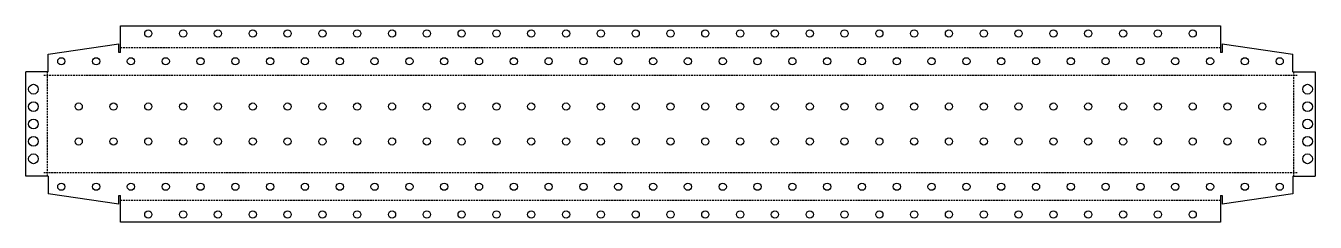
# Model space of a CAD drawing. Header units: millimetres. Extents: x -463 to 463, y -70 to 70.
import ezdxf

# ---------------------------------------------------------------- set-up
doc = ezdxf.new("R2010")
doc.units = ezdxf.units.MM
doc.linetypes.add('HIDDEN', pattern=[1.905, 1.27, -0.635])
doc.layers.add('BEND-DOWN', color=3, linetype='HIDDEN')

msp = doc.modelspace()

# ---------------------------------------------------------------- linework, layer by layer
for p, q in [((-395, 51.25), (-395, 70.5)), ((-395, 70.5), (395, 70.5)), ((395, 70.5), (395, 51.25)), ((-447.01, 50.21), (-396.25, 57.5)), ((-396.25, 51.25), (-396.25, 57.5)), ((396.25, 57.5), (396.25, 51.25)), ((396.25, 57.5), (447.01, 50.21)), ((-447, 37.5), (-447.01, 50.21)), ((-395, 51.25), (-396.25, 51.25)), ((396.25, 51.25), (395, 51.25)), ((447, 37.5), (447.01, 50.21)), ((-463, -37.5), (-463, 37.5)), ((-447, 37.5), (-463, 37.5)), ((447, 37.5), (463, 37.5)), ((463, 37.5), (463, -37.5)), ((-447, -37.5), (-463, -37.5)), ((-447, -37.5), (-447.01, -50.21)), ((447, -37.5), (463, -37.5)), ((447, -37.5), (447.01, -50.21)), ((-396.25, -57.5), (-447.01, -50.21)), ((-396.25, -51.25), (-395, -51.25)), ((-396.25, -57.5), (-396.25, -51.25)), ((-395, -70.5), (-395, -51.25)), ((395, -51.25), (396.25, -51.25)), ((395, -51.25), (395, -70.5)), ((447.01, -50.21), (396.25, -57.5)), ((396.25, -51.25), (396.25, -57.5)), ((395, -70.5), (-395, -70.5))]:
    msp.add_line(p, q)
for centre, radius in [((-375, 65), 2.6), ((-350, 65), 2.6), ((-325, 65), 2.6), ((-300, 65), 2.6), ((-275, 65), 2.6), ((-250, 65), 2.6), ((-225, 65), 2.6), ((-200, 65), 2.6), ((-175, 65), 2.6), ((-150, 65), 2.6), ((-125, 65), 2.6), ((-100, 65), 2.6), ((-75, 65), 2.6), ((-50, 65), 2.6), ((-25, 65), 2.6), ((0, 65), 2.6), ((25, 65), 2.6), ((50, 65), 2.6), ((75, 65), 2.6), ((100, 65), 2.6), ((125, 65), 2.6), ((150, 65), 2.6), ((175, 65), 2.6), ((200, 65), 2.6), ((225, 65), 2.6), ((250, 65), 2.6), ((275, 65), 2.6), ((300, 65), 2.6), ((325, 65), 2.6), ((350, 65), 2.6), ((375, 65), 2.6), ((-437.5, 45), 2.6), ((-412.5, 45), 2.6), ((-387.5, 45), 2.6), ((-362.5, 45), 2.6), ((-337.5, 45), 2.6), ((-312.5, 45), 2.6), ((-287.5, 45), 2.6), ((-262.5, 45), 2.6), ((-237.5, 45), 2.6), ((-212.5, 45), 2.6), ((-187.5, 45), 2.6), ((-162.5, 45), 2.6), ((-137.5, 45), 2.6), ((-112.5, 45), 2.6), ((-87.5, 45), 2.6), ((-62.5, 45), 2.6), ((-37.5, 45), 2.6), ((-12.5, 45), 2.6), ((12.5, 45), 2.6), ((37.5, 45), 2.6), ((62.5, 45), 2.6), ((87.5, 45), 2.6), ((112.5, 45), 2.6), ((137.5, 45), 2.6), ((162.5, 45), 2.6), ((187.5, 45), 2.6), ((212.5, 45), 2.6), ((237.5, 45), 2.6), ((262.5, 45), 2.6), ((287.5, 45), 2.6), ((312.5, 45), 2.6), ((337.5, 45), 2.6), ((362.5, 45), 2.6), ((387.5, 45), 2.6), ((412.5, 45), 2.6), ((437.5, 45), 2.6), ((-457.5, 25), 3.5), ((457.5, 25), 3.5), ((-457.5, 12.5), 3.5), ((-425, 12.5), 2.6), ((-400, 12.5), 2.6), ((-375, 12.5), 2.6), ((-350, 12.5), 2.6), ((-325, 12.5), 2.6), ((-300, 12.5), 2.6), ((-275, 12.5), 2.6), ((-250, 12.5), 2.6), ((-225, 12.5), 2.6), ((-200, 12.5), 2.6), ((-175, 12.5), 2.6), ((-150, 12.5), 2.6), ((-125, 12.5), 2.6), ((-100, 12.5), 2.6), ((-75, 12.5), 2.6), ((-50, 12.5), 2.6), ((-25, 12.5), 2.6), ((0, 12.5), 2.6), ((25, 12.5), 2.6), ((50, 12.5), 2.6), ((75, 12.5), 2.6), ((100, 12.5), 2.6), ((125, 12.5), 2.6), ((150, 12.5), 2.6), ((175, 12.5), 2.6), ((200, 12.5), 2.6), ((225, 12.5), 2.6), ((250, 12.5), 2.6), ((275, 12.5), 2.6), ((300, 12.5), 2.6), ((325, 12.5), 2.6), ((350, 12.5), 2.6), ((375, 12.5), 2.6), ((400, 12.5), 2.6), ((425, 12.5), 2.6), ((457.5, 12.5), 3.5), ((-457.5, 0), 3.5), ((457.5, 0), 3.5), ((-457.5, -12.5), 3.5), ((457.5, -12.5), 3.5), ((-425, -12.5), 2.6), ((-400, -12.5), 2.6), ((-375, -12.5), 2.6), ((-350, -12.5), 2.6), ((-325, -12.5), 2.6), ((-300, -12.5), 2.6), ((-275, -12.5), 2.6), ((-250, -12.5), 2.6), ((-225, -12.5), 2.6), ((-200, -12.5), 2.6), ((-175, -12.5), 2.6), ((-150, -12.5), 2.6), ((-125, -12.5), 2.6), ((-100, -12.5), 2.6), ((-75, -12.5), 2.6), ((-50, -12.5), 2.6), ((-25, -12.5), 2.6), ((0, -12.5), 2.6), ((25, -12.5), 2.6), ((50, -12.5), 2.6), ((75, -12.5), 2.6), ((100, -12.5), 2.6), ((125, -12.5), 2.6), ((150, -12.5), 2.6), ((175, -12.5), 2.6), ((200, -12.5), 2.6), ((225, -12.5), 2.6), ((250, -12.5), 2.6), ((275, -12.5), 2.6), ((300, -12.5), 2.6), ((325, -12.5), 2.6), ((350, -12.5), 2.6), ((375, -12.5), 2.6), ((400, -12.5), 2.6), ((425, -12.5), 2.6), ((-457.5, -25), 3.5), ((457.5, -25), 3.5), ((-437.5, -45), 2.6), ((-412.5, -45), 2.6), ((-387.5, -45), 2.6), ((-362.5, -45), 2.6), ((-337.5, -45), 2.6), ((-312.5, -45), 2.6), ((-287.5, -45), 2.6), ((-262.5, -45), 2.6), ((-237.5, -45), 2.6), ((-212.5, -45), 2.6), ((-187.5, -45), 2.6), ((-162.5, -45), 2.6), ((-137.5, -45), 2.6), ((-112.5, -45), 2.6), ((-87.5, -45), 2.6), ((-62.5, -45), 2.6), ((-37.5, -45), 2.6), ((-12.5, -45), 2.6), ((12.5, -45), 2.6), ((37.5, -45), 2.6), ((62.5, -45), 2.6), ((87.5, -45), 2.6), ((112.5, -45), 2.6), ((137.5, -45), 2.6), ((162.5, -45), 2.6), ((187.5, -45), 2.6), ((212.5, -45), 2.6), ((237.5, -45), 2.6), ((262.5, -45), 2.6), ((287.5, -45), 2.6), ((312.5, -45), 2.6), ((337.5, -45), 2.6), ((362.5, -45), 2.6), ((387.5, -45), 2.6), ((412.5, -45), 2.6), ((437.5, -45), 2.6), ((-375, -65), 2.6), ((-350, -65), 2.6), ((-325, -65), 2.6), ((-300, -65), 2.6), ((-275, -65), 2.6), ((-250, -65), 2.6), ((-225, -65), 2.6), ((-200, -65), 2.6), ((-175, -65), 2.6), ((-150, -65), 2.6), ((-125, -65), 2.6), ((-100, -65), 2.6), ((-75, -65), 2.6), ((-50, -65), 2.6), ((-25, -65), 2.6), ((0, -65), 2.6), ((25, -65), 2.6), ((50, -65), 2.6), ((75, -65), 2.6), ((100, -65), 2.6), ((125, -65), 2.6), ((150, -65), 2.6), ((175, -65), 2.6), ((200, -65), 2.6), ((225, -65), 2.6), ((250, -65), 2.6), ((275, -65), 2.6), ((300, -65), 2.6), ((325, -65), 2.6), ((350, -65), 2.6), ((375, -65), 2.6)]:
    msp.add_circle(centre, radius)
at = {"layer": 'BEND-DOWN'}
for p, q in [((-395, 55), (395, 55)), ((-447.5, -37.5), (-447.5, 37.5)), ((447.5, 37.5), (447.5, -37.5)), ((-450, 35), (450, 35)), ((450, -35), (-450, -35)), ((395, -55), (-395, -55))]:
    msp.add_line(p, q, dxfattribs=at)

doc.saveas('drawing.dxf')
